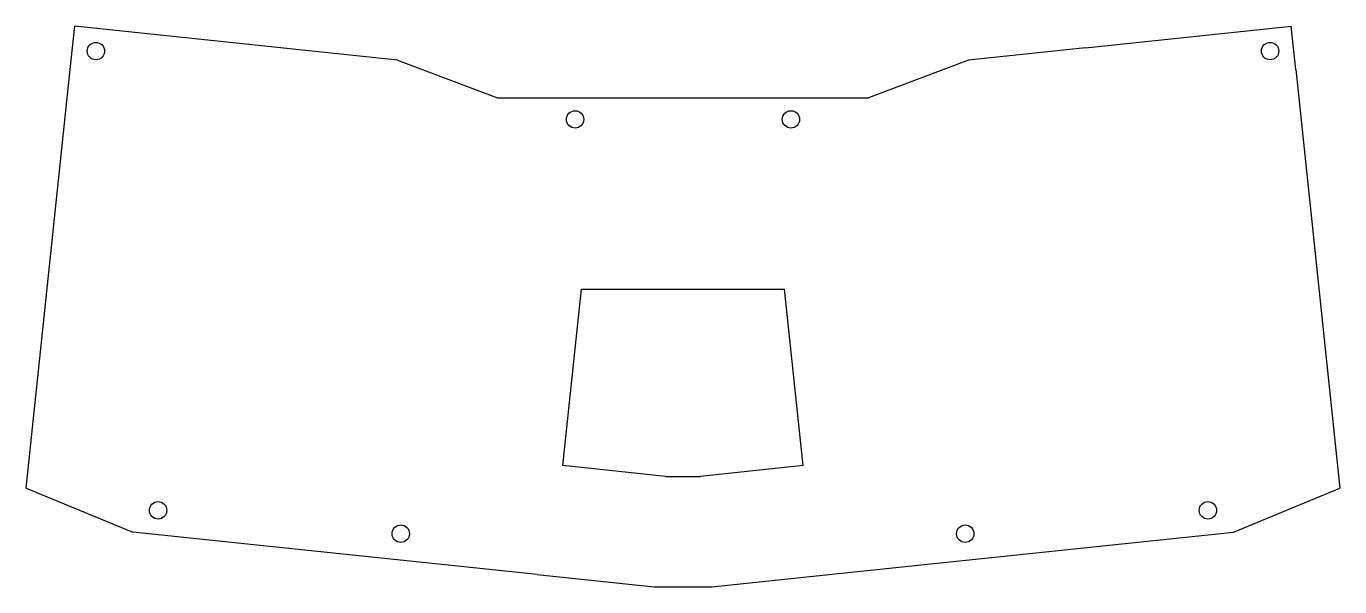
# Model space of a CAD drawing. Header units: millimetres. Extents: x 0 to 241, y 0 to 103.
import ezdxf

# ---------------------------------------------------------------- set-up
doc = ezdxf.new("R2010")
doc.units = ezdxf.units.MM
doc.layers.get('0').update_dxf_attribs({"linetype": 'CONTINUOUS'})

msp = doc.modelspace()

# ---------------------------------------------------------------- linework, layer by layer
at = {"color": 7}
for points in [[(8.1655, 95.1852), (9.002, 103.1244)], [(46.7936, 99.1693), (9.002, 103.1244)], [(194.6753, 99.1693), (232.472, 103.1244)], [(233.3034, 95.1852), (232.472, 103.1244)], [(68.2752, 96.9115), (46.7936, 99.1693)], [(194.6753, 99.1693), (173.1936, 96.9115)], [(68.2752, 96.9115), (86.6485, 89.9528)], [(173.1936, 96.9115), (154.8204, 89.9528)], [(0.075, 18.2092), (8.1655, 95.1852)], [(233.3034, 95.1852), (241.3939, 18.2092)], [(86.6485, 89.9528), (154.8204, 89.9528)], [(98.6455, 22.3283), (102.072, 54.7844)], [(102.072, 54.7844), (139.392, 54.7744)], [(142.8233, 22.3283), (139.392, 54.7744)], [(117.5415, 20.3423), (98.6455, 22.3283)], [(142.8233, 22.3283), (123.9274, 20.3423)], [(117.5415, 20.3423), (123.9274, 20.3423)], [(0.075, 18.2092), (19.632, 10.0644)], [(221.852, 10.0644), (241.3939, 18.2092)], [(93.9274, 2.3118), (19.632, 10.0644)], [(147.5415, 2.3118), (221.852, 10.0644)], [(93.9274, 2.3118), (115.4091, 0.054)], [(115.4091, 0.054), (126.0598, 0.054)], [(126.0598, 0.054), (147.5415, 2.3118)]]:
    msp.add_lwpolyline(points, dxfattribs=at)
for points in [[(14.4655, 98.5544)], [(230.20339, 98.5544)], [(102.5012, 85.994399)], [(142.1677, 85.994399)], [(25.9006, 14.104402)], [(218.7683, 14.104402)], [(70.4834, 9.814401)], [(174.1855, 9.814401)]]:
    msp.add_lwpolyline(points, close=True, dxfattribs=at)
for points in [[(11.2655, 98.5544), (11.2655, 98.978747), (11.434071, 99.385713), (11.734129, 99.685771)], [(11.734129, 99.685771), (12.034187, 99.985829), (12.441154, 100.1544), (12.8655, 100.1544)], [(12.8655, 100.1544), (13.289846, 100.1544), (13.696813, 99.985829), (13.996871, 99.685771)], [(13.996871, 99.685771), (14.296929, 99.385713), (14.4655, 98.978747), (14.4655, 98.5544)], [(227.00339, 98.5544), (227.00339, 98.978747), (227.171961, 99.385713), (227.472019, 99.685771)], [(227.472019, 99.685771), (227.772077, 99.985829), (228.179044, 100.1544), (228.60339, 100.1544)], [(228.60339, 100.1544), (229.027736, 100.1544), (229.434703, 99.985829), (229.734761, 99.685771)], [(229.734761, 99.685771), (230.034819, 99.385713), (230.20339, 98.978747), (230.20339, 98.5544)], [(11.734129, 97.423029), (11.434071, 97.723088), (11.2655, 98.130054), (11.2655, 98.5544)], [(12.8655, 96.9544), (12.441154, 96.9544), (12.034187, 97.122971), (11.734129, 97.423029)], [(13.996871, 97.423029), (13.696813, 97.122971), (13.289846, 96.9544), (12.8655, 96.9544)], [(14.4655, 98.5544), (14.4655, 98.130054), (14.296929, 97.723088), (13.996871, 97.423029)], [(227.472019, 97.423029), (227.171961, 97.723088), (227.00339, 98.130054), (227.00339, 98.5544)], [(228.60339, 96.9544), (228.179044, 96.9544), (227.772077, 97.122971), (227.472019, 97.423029)], [(229.734761, 97.423029), (229.434703, 97.122971), (229.027736, 96.9544), (228.60339, 96.9544)], [(230.20339, 98.5544), (230.20339, 98.130054), (230.034819, 97.723088), (229.734761, 97.423029)], [(99.301199, 85.994399), (99.301199, 86.418746), (99.46977, 86.825712), (99.769829, 87.12577)], [(99.769829, 87.12577), (100.069887, 87.425828), (100.476853, 87.594399), (100.9012, 87.594399)], [(100.9012, 87.594399), (101.784856, 87.594399), (102.5012, 86.878055), (102.5012, 85.994399)], [(138.9677, 85.994399), (138.9677, 86.418745), (139.136271, 86.825712), (139.436329, 87.12577)], [(139.436329, 87.12577), (139.736387, 87.425828), (140.143354, 87.594399), (140.5677, 87.594399)], [(140.5677, 87.594399), (141.451356, 87.594399), (142.1677, 86.878055), (142.1677, 85.994399)], [(99.769829, 84.863028), (99.46977, 85.163086), (99.301199, 85.570052), (99.301199, 85.994399)], [(100.9012, 84.394399), (100.476853, 84.394399), (100.069887, 84.56297), (99.769829, 84.863028)], [(102.5012, 85.994399), (102.5012, 85.110743), (101.784856, 84.394399), (100.9012, 84.394399)], [(139.436329, 84.863028), (139.136271, 85.163086), (138.9677, 85.570053), (138.9677, 85.994399)], [(140.5677, 84.394399), (140.143354, 84.394399), (139.736387, 84.56297), (139.436329, 84.863028)], [(141.699071, 84.863028), (141.399013, 84.56297), (140.992046, 84.394399), (140.5677, 84.394399)], [(142.1677, 85.994399), (142.1677, 85.570053), (141.999129, 85.163086), (141.699071, 84.863028)], [(22.7006, 14.104402), (22.7006, 14.528748), (22.869171, 14.935715), (23.169229, 15.235773)], [(23.169229, 15.235773), (23.469287, 15.535831), (23.876254, 15.704402), (24.3006, 15.704402)], [(24.3006, 15.704402), (24.724946, 15.704402), (25.131913, 15.535831), (25.431971, 15.235773)], [(25.431971, 15.235773), (25.732029, 14.935715), (25.9006, 14.528748), (25.9006, 14.104402)], [(215.5683, 14.104402), (215.5683, 14.528748), (215.736871, 14.935715), (216.036929, 15.235773)], [(216.036929, 15.235773), (216.336987, 15.535831), (216.743954, 15.704402), (217.1683, 15.704402)], [(217.1683, 15.704402), (217.592646, 15.704402), (217.999613, 15.535831), (218.299671, 15.235773)], [(218.299671, 15.235773), (218.599729, 14.935715), (218.7683, 14.528748), (218.7683, 14.104402)], [(23.169229, 12.973031), (22.869171, 13.273089), (22.7006, 13.680056), (22.7006, 14.104402)], [(24.3006, 12.504402), (23.876254, 12.504402), (23.469287, 12.672973), (23.169229, 12.973031)], [(25.431971, 12.973031), (25.131913, 12.672973), (24.724946, 12.504402), (24.3006, 12.504402)], [(25.9006, 14.104402), (25.9006, 13.680056), (25.732029, 13.273089), (25.431971, 12.973031)], [(216.036929, 12.973031), (215.736871, 13.273089), (215.5683, 13.680056), (215.5683, 14.104402)], [(217.1683, 12.504402), (216.743954, 12.504402), (216.336987, 12.672973), (216.036929, 12.973031)], [(218.299671, 12.973031), (217.999613, 12.672973), (217.592646, 12.504402), (217.1683, 12.504402)], [(218.7683, 14.104402), (218.7683, 13.680056), (218.599729, 13.273089), (218.299671, 12.973031)], [(67.2834, 9.814401), (67.2834, 10.238747), (67.451971, 10.645714), (67.752029, 10.945772)], [(67.752029, 8.68303), (67.451971, 8.983088), (67.2834, 9.390055), (67.2834, 9.814401)], [(67.752029, 10.945772), (68.052087, 11.24583), (68.459054, 11.414401), (68.8834, 11.414401)], [(68.8834, 11.414401), (69.307746, 11.414401), (69.714713, 11.24583), (70.014771, 10.945772)], [(70.014771, 10.945772), (70.314829, 10.645714), (70.4834, 10.238747), (70.4834, 9.814401)], [(70.4834, 9.814401), (70.4834, 9.390055), (70.314829, 8.983088), (70.014771, 8.68303)], [(170.98549, 9.814401), (170.98549, 10.238747), (171.154061, 10.645714), (171.454119, 10.945772)], [(171.454119, 8.68303), (171.154061, 8.983088), (170.98549, 9.390055), (170.98549, 9.814401)], [(171.454119, 10.945772), (171.754177, 11.24583), (172.161144, 11.414401), (172.58549, 11.414401)], [(172.58549, 11.414401), (173.009838, 11.414404), (173.416807, 11.245834), (173.716867, 10.945775)], [(173.716867, 10.945775), (174.016928, 10.645717), (174.1855, 10.238749), (174.1855, 9.814401)], [(174.1855, 9.814401), (174.1855, 9.390053), (174.016928, 8.983085), (173.716867, 8.683027)], [(68.8834, 8.214401), (68.459054, 8.214401), (68.052087, 8.382972), (67.752029, 8.68303)], [(70.014771, 8.68303), (69.714713, 8.382972), (69.307746, 8.214401), (68.8834, 8.214401)], [(172.58549, 8.214401), (172.161144, 8.214401), (171.754177, 8.382972), (171.454119, 8.68303)], [(173.716867, 8.683027), (173.416807, 8.382968), (173.009838, 8.214398), (172.58549, 8.214401)]]:
    msp.add_open_spline(points, degree=3, dxfattribs=at)

doc.saveas('drawing.dxf')
